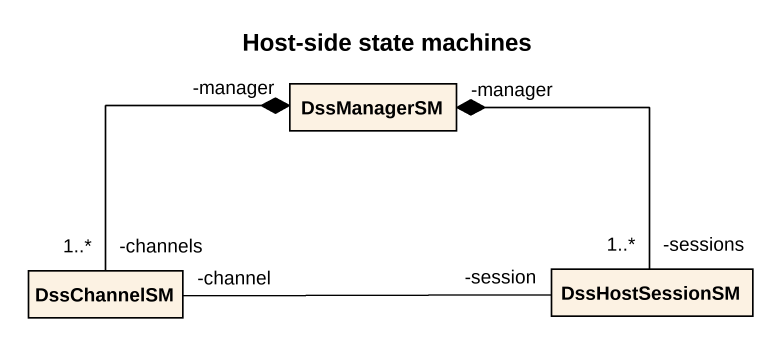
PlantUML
@startuml
title Host-side state machines
hide circle
hide empty members
class DssManagerSM
class DssHostSessionSM
class DssChannelSM
DssHostSessionSM "-sessions\n1..*" -up-* "-manager" DssManagerSM
DssChannelSM "-channels\n1..*" -up-* "-manager" DssManagerSM
DssChannelSM "-channel" -right- "-session" DssHostSessionSM
@enduml
